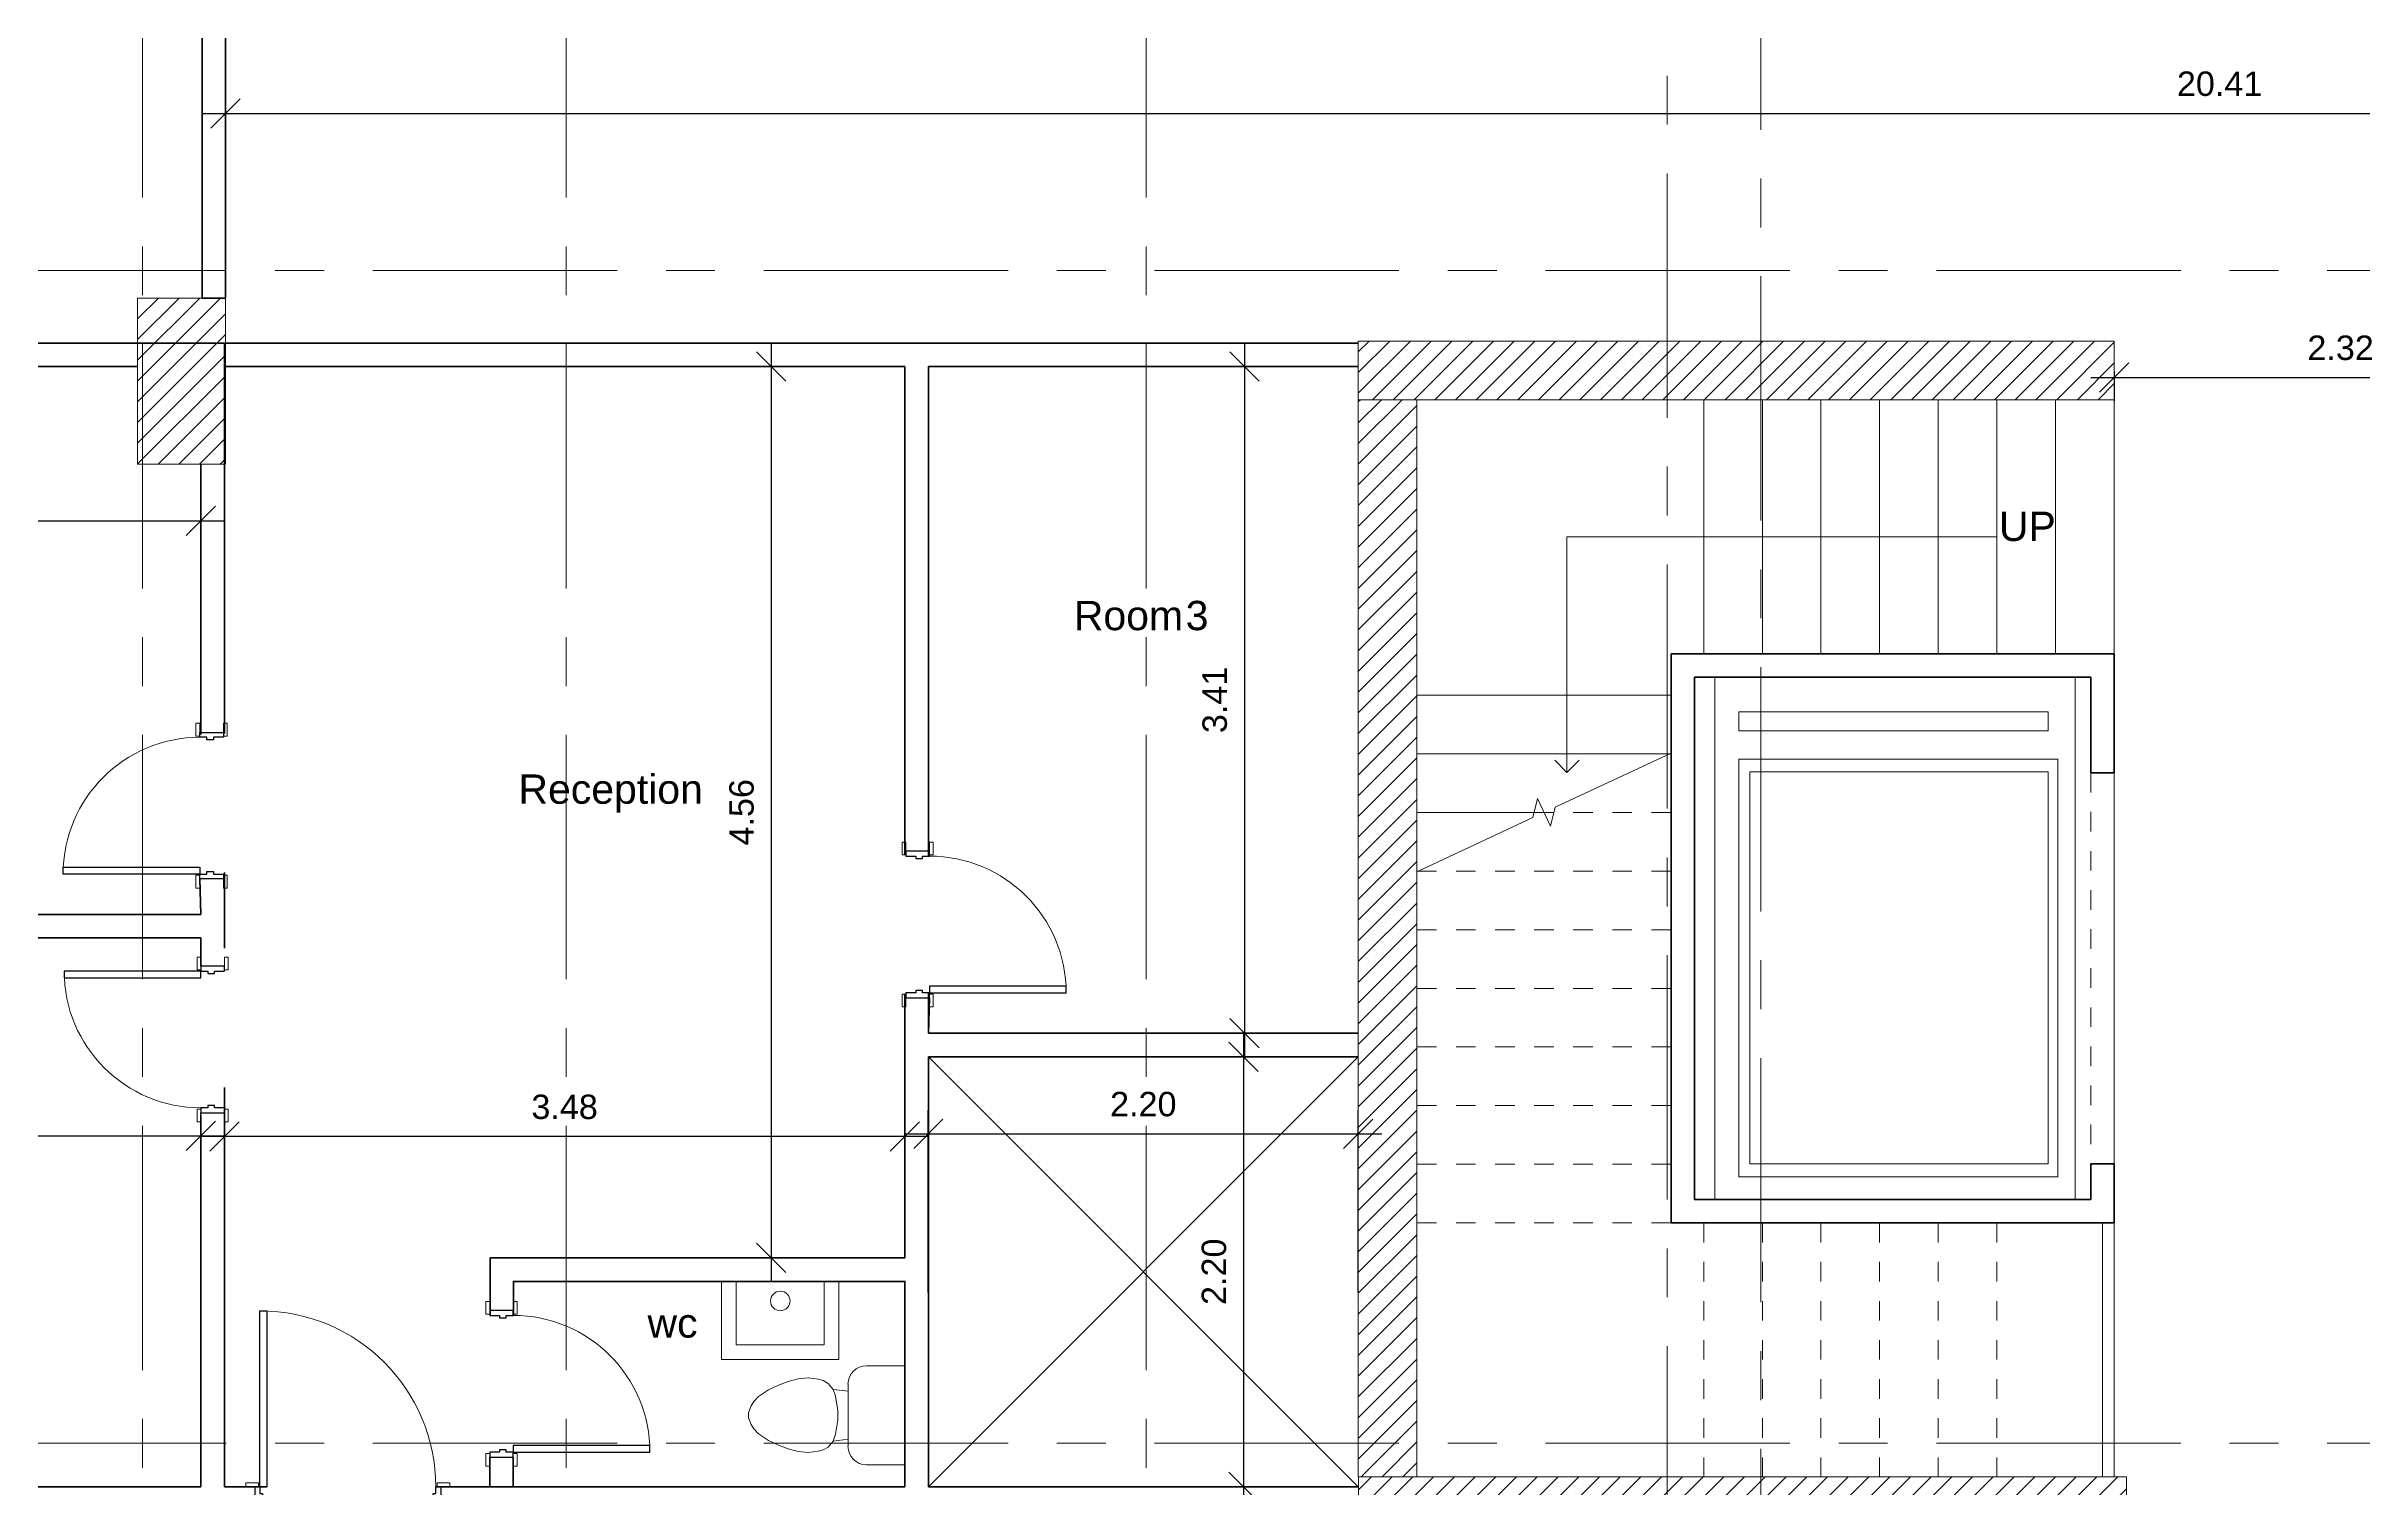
# Model space of a CAD drawing. Header units: metres. Extents: x -22 to 97, y 34 to 77.
# Drawn here: x -9.83 to 2.02, y 50.75 to 58.12 of the extents above; entities that cross this region are included whole.
import ezdxf

# ---------------------------------------------------------------- set-up
doc = ezdxf.new("R2010")
doc.units = ezdxf.units.M
doc.linetypes.add('CENTER', pattern=[2, 1.25, -0.25, 0.25, -0.25])
doc.linetypes.add('Overhead', pattern=[0.003969, 0.002381, -0.001587])
for name, color, linetype, lineweight in [('A-ANNO-DIMS', 211, 'Continuous', 9), ('A-AREA', 32, 'Continuous', 18), ('A-DETL-GENF', 92, 'Overhead', 18), ('A-DETL-MEDM', 33, 'Continuous', 35), ('A-DETL-THIN', 151, 'Continuous', 18), ('A-DOOR', 31, 'Continuous', 18), ('A-DOOR-FRAM', 31, 'Continuous', 25), ('A-FLOR', 192, 'Continuous', 18), ('AXIS', 251, 'CENTER', 5), ('G-ANNO-TEXT', 231, 'Continuous', 9), ('I-WALL', 2, 'Continuous', 18), ('P-SANR-FIXT', 6, 'Continuous', 18), ('S-COLS', 52, 'Continuous', 18), ('S-STRS', 31, 'Continuous', 18), ('S-STRS-ANNO', 31, 'Continuous', 18), ('S-STRS-IDEN', 31, 'Continuous', 18), ('S-STRS-MBND', 31, 'Overhead', 18)]:
    doc.layers.add(name, color=color, linetype=linetype, lineweight=lineweight)
doc.styles.add('Arial', font='arial.ttf', dxfattribs={"height": 0.15})
doc.styles.add('Arial_1', font='arial.ttf', dxfattribs={"height": 0.125})
doc.dimstyles.new('Diagonal_-_2_5mm_Arial', dxfattribs={"dimscale": 0.3048, "dimtxt": 0.127532, "dimasz": 0.492126, "dimexe": 0.393701, "dimexo": 0.246063, "dimgap": 0.287073, "dimtad": 1, "dimrnd": 0.01, "dimzin": 0, "dimdsep": 46, "dimtxsty": 'Arial_1', "dimblk1": 'OBLIQUE', "dimblk2": 'OBLIQUE', "dimsah": 1, "dimcen": 0.09, "dimdle": 0.393701, "dimazin": 0, "dimtfac": 1, "dimtdec": 4, "dimtix": 1, "dimtmove": 0, "dimatfit": 3, "dimfxl": 0, "dimtvp": 1, "dimtolj": 1, "dimtzin": 0, "dimarcsym": 0})

# ---------------------------------------------------------------- blocks, each defined once
blk = doc.blocks.new('M_Concrete-Rectangular-Column - 300 x 450mm-471964-01 Ground Floor Copy 1')
at = {"layer": 'S-COLS'}
h = blk.add_hatch(dxfattribs=at)
h.set_pattern_fill('FP_12', color=256, style=0, pattern_type=2)
h.set_pattern_definition([(45, (2.963, -2.321), (-0.053033, 0.053033), [])])
h.paths.add_polyline_path([(-0.15, -2.756), (0.15, -2.756), (0.15, 2.756), (-0.15, 2.756), (-0.15, -2.482)], flags=0)
for p, q in [((0.15, 2.756), (-0.15, 2.756)), ((-0.15, 2.756), (-0.15, -2.756)), ((0.15, 0.644), (0.15, 2.756)), ((0.15, -2.756), (0.15, 0.341)), ((-0.15, -2.756), (0.15, -2.756))]:
    blk.add_line(p, q, dxfattribs=at)
blk = doc.blocks.new('M_Concrete-Rectangular-Column - 300 x 450mm-471966-01 Ground Floor Copy 1')
at = {"layer": 'S-COLS'}
h = blk.add_hatch(dxfattribs=at)
h.set_pattern_fill('FP_13', color=256, style=0, pattern_type=2)
h.set_pattern_definition([(45, (1.179, -5.227), (-0.053033, 0.053033), [])])
h.paths.add_polyline_path([(1.934, -0.15), (1.934, 0.15), (-1.934, 0.15), (-1.934, -0.15), (1.027, -0.15)], flags=0)
for p, q in [((1.934, 0.15), (-1.934, 0.15)), ((-1.934, 0.15), (-1.934, -0.15)), ((1.934, -0.15), (1.934, 0.15)), ((-1.934, -0.15), (1.934, -0.15))]:
    blk.add_line(p, q, dxfattribs=at)
blk = doc.blocks.new('M_Concrete-Rectangular-Column - 300 x 450mm-471968-01 Ground Floor Copy 1')
at = {"layer": 'S-COLS'}
h = blk.add_hatch(dxfattribs=at)
h.set_pattern_fill('FP_15', color=256, style=0, pattern_type=2)
h.set_pattern_definition([(45, (1.148, 0.585), (-0.053033, 0.053033), [])])
h.paths.add_polyline_path([(1.965, -0.15), (1.965, 0.15), (-1.965, 0.15), (-1.965, -0.15), (1.903, -0.15)], flags=0)
for p, q in [((1.965, 0.15), (-1.965, 0.15)), ((-1.965, 0.15), (-1.965, -0.15)), ((1.965, -0.15), (1.965, 0.15)), ((-1.965, -0.15), (1.965, -0.15))]:
    blk.add_line(p, q, dxfattribs=at)
blk = doc.blocks.new('M_Door-Opening - 200 _ 210-505510-01 Ground Floor Copy 1')
at = {"layer": 'A-DETL-GENF'}
for p, q in [((0.992, 0.06), (-1.008, 0.06)), ((-1.008, -0.06), (0.992, -0.06))]:
    blk.add_line(p, q, dxfattribs=at)
at = {"layer": 'A-DETL-MEDM'}
for p, q in [((-1.008, 0.06), (-1.008, -0.06)), ((0.992, -0.06), (0.992, 0.06))]:
    blk.add_line(p, q, dxfattribs=at)
blk = doc.blocks.new('_Oblique')
at = {"color": 0, "linetype": 'ByBlock', "lineweight": -2}
blk.add_line((-0.5, -0.5), (0.5, 0.5), dxfattribs=at)
blk = doc.blocks.new('*D654')
at = {"layer": 'A-ANNO-DIMS', "color": 0, "lineweight": -2}
for p, q in [((-9.029, 57.78), (11.617, 57.78)), ((-8.909, 57.811), (-8.909, 57.66)), ((11.497, 57.811), (11.497, 57.66))]:
    blk.add_line(p, q, dxfattribs=at)
at = {"layer": 'Defpoints', "color": 0}
for p in [(-8.909, 57.886), (11.497, 57.886), (11.497, 57.78)]:
    blk.add_point(p, dxfattribs=at)
at = {"layer": 'A-ANNO-DIMS', "color": 0, "lineweight": -2, "xscale": 0.15, "yscale": 0.15, "zscale": 0.15, "rotation": 180}
blk.add_blockref('_Oblique', (-8.909, 57.78), dxfattribs=at)
at = {"layer": 'A-ANNO-DIMS', "color": 0, "lineweight": -2, "xscale": 0.15, "yscale": 0.15, "zscale": 0.15}
blk.add_blockref('_Oblique', (11.497, 57.78), dxfattribs=at)
at = {"layer": 'A-ANNO-DIMS', "color": 0, "insert": (1.294, 57.931), "char_height": 0.125, "attachment_point": 5, "style": 'Arial_1'}
blk.add_mtext('\\A1;20.41', dxfattribs=at)
blk = doc.blocks.new('*D692')
at = {"layer": 'A-ANNO-DIMS', "color": 0, "lineweight": -2}
for p, q in [((0.635, 56.428), (3.192, 56.428)), ((0.755, 56.459), (0.755, 56.308)), ((3.072, 56.459), (3.072, 56.308))]:
    blk.add_line(p, q, dxfattribs=at)
at = {"layer": 'Defpoints', "color": 0}
for p in [(0.755, 56.534), (3.072, 56.534), (3.072, 56.428)]:
    blk.add_point(p, dxfattribs=at)
at = {"layer": 'A-ANNO-DIMS', "color": 0, "lineweight": -2, "xscale": 0.15, "yscale": 0.15, "zscale": 0.15, "rotation": 180}
blk.add_blockref('_Oblique', (0.755, 56.428), dxfattribs=at)
at = {"layer": 'A-ANNO-DIMS', "color": 0, "lineweight": -2, "xscale": 0.15, "yscale": 0.15, "zscale": 0.15}
blk.add_blockref('_Oblique', (3.072, 56.428), dxfattribs=at)
at = {"layer": 'A-ANNO-DIMS', "color": 0, "insert": (1.913, 56.58), "char_height": 0.125, "attachment_point": 5, "style": 'Arial_1'}
blk.add_mtext('\\A1;2.32', dxfattribs=at)
blk = doc.blocks.new('rtgr')
at = {"layer": 'AXIS', "linetype": 'CENTER'}
for p, q in [((8799.512, -620.582, 0), (8799.512, -584.112, 0)), ((8801.679, -620.582, 0), (8801.679, -584.112, 0)), ((8804.647, -620.582, 0), (8804.647, -584.112, 0)), ((8829.94, -600.956, 0), (8791.79, -600.956, 0)), ((8829.94, -606.956, 0), (8791.79, -606.956, 0))]:
    blk.add_line(p, q, dxfattribs=at)
at = {"layer": 'AXIS', "linetype": 'CENTER', "elevation": 0}
for points in [[(8806.969, -584.112), (8807.312, -584.459), (8807.312, -620.234), (8806.969, -620.582)], [(8808.264, -620.582), (8807.792, -620.235), (8807.792, -584.459), (8808.264, -584.112)]]:
    blk.add_lwpolyline(points, dxfattribs=at)
blk = doc.blocks.new('M_Door-Interior-Single-1_Panel-Wood - 70-531819-01 Ground Floor Copy 1')
at = {"layer": 'A-DOOR'}
for p, q in [((-0.42135, 0.083175), (-0.35635, 0.083175)), ((-0.42135, 0.063175), (-0.42135, 0.083175)), ((-0.35635, 0.063175), (-0.42135, 0.063175)), ((-0.35635, 0.083175), (-0.35635, 0.063175)), ((0.35635, 0.083175), (0.42135, 0.083175)), ((0.35635, 0.063175), (0.35635, 0.083175)), ((0.42135, 0.063175), (0.35635, 0.063175)), ((0.42135, 0.083175), (0.42135, 0.063175)), ((-0.42135, -0.056825), (-0.35635, -0.056825)), ((-0.42135, -0.076825), (-0.42135, -0.056825)), ((-0.35635, -0.076825), (-0.42135, -0.076825)), ((-0.35635, -0.056825), (-0.35635, -0.076825)), ((0.35635, -0.056825), (0.42135, -0.056825)), ((0.35635, -0.076825), (0.35635, -0.056825)), ((0.42135, -0.076825), (0.35635, -0.076825)), ((0.42135, -0.056825), (0.42135, -0.076825))]:
    blk.add_line(p, q, dxfattribs=at)
at = {"layer": 'A-DOOR', "lineweight": 25}
for p, q in [((0.315, -0.056825), (0.35, -0.056825)), ((0.315, -0.756825), (0.315, -0.056825)), ((0.35, -0.056825), (0.35, -0.756825)), ((0.35, -0.756825), (0.315, -0.756825))]:
    blk.add_line(p, q, dxfattribs=at)
at = {"layer": 'A-DOOR'}
blk.add_arc((0.35, -0.056825), 0.7, 180, 270, dxfattribs=at)
at = {"layer": 'A-DOOR-FRAM'}
for p, q in [((-0.375, 0.063175), (-0.35, 0.063175)), ((-0.375, -0.056825), (-0.375, 0.063175)), ((-0.35, 0.063175), (-0.35, 0.0131)), ((-0.35, 0.0131), (-0.3373, 0.0131)), ((-0.3373, 0.0131), (-0.3373, -0.021825)), ((0.3373, 0.0131), (0.35, 0.0131)), ((0.3373, -0.021825), (0.3373, 0.0131)), ((0.35, 0.063175), (0.375, 0.063175)), ((0.35, 0.0131), (0.35, 0.063175)), ((0.375, 0.063175), (0.375, -0.056825)), ((-0.35, -0.056825), (-0.375, -0.056825)), ((-0.35, -0.021825), (-0.35, -0.056825)), ((-0.3373, -0.021825), (-0.35, -0.021825)), ((0.35, -0.021825), (0.3373, -0.021825)), ((0.35, -0.056825), (0.35, -0.021825)), ((0.375, -0.056825), (0.35, -0.056825))]:
    blk.add_line(p, q, dxfattribs=at)
blk = doc.blocks.new('M_Door-Interior-Single-1_Panel-Wood - M_Door-Interior-Single-1_Panel-Wood-477398-01 Ground Floor Copy 1')
at = {"layer": 'A-DOOR', "lineweight": 25}
for p, q in [((0.45, 0.956825), (0.415, 0.956825)), ((0.415, 0.956825), (0.415, 0.056825)), ((0.45, 0.056825), (0.45, 0.956825)), ((0.415, 0.056825), (0.45, 0.056825))]:
    blk.add_line(p, q, dxfattribs=at)
at = {"layer": 'A-DOOR'}
for p, q in [((-0.45635, 0.076825), (-0.52135, 0.076825)), ((-0.52135, 0.076825), (-0.52135, 0.056825)), ((-0.52135, 0.056825), (-0.45635, 0.056825)), ((-0.45635, 0.056825), (-0.45635, 0.076825)), ((0.52135, 0.076825), (0.45635, 0.076825)), ((0.45635, 0.076825), (0.45635, 0.056825)), ((0.45635, 0.056825), (0.52135, 0.056825)), ((0.52135, 0.056825), (0.52135, 0.076825)), ((-0.45635, -0.063175), (-0.52135, -0.063175)), ((-0.52135, -0.063175), (-0.52135, -0.083175)), ((-0.52135, -0.083175), (-0.45635, -0.083175)), ((-0.45635, -0.083175), (-0.45635, -0.063175)), ((0.52135, -0.063175), (0.45635, -0.063175)), ((0.45635, -0.063175), (0.45635, -0.083175)), ((0.45635, -0.083175), (0.52135, -0.083175)), ((0.52135, -0.083175), (0.52135, -0.063175))]:
    blk.add_line(p, q, dxfattribs=at)
blk.add_arc((0.45, 0.056825), 0.9, 90, 180, dxfattribs=at)
at = {"layer": 'A-DOOR-FRAM'}
for p, q in [((-0.45, 0.056825), (-0.475, 0.056825)), ((-0.475, 0.056825), (-0.475, -0.063175)), ((-0.45, 0.021825), (-0.45, 0.056825)), ((-0.4373, 0.021825), (-0.45, 0.021825)), ((-0.4373, -0.0131), (-0.4373, 0.021825)), ((0.45, 0.021825), (0.4373, 0.021825)), ((0.4373, 0.021825), (0.4373, -0.0131)), ((0.45, 0.056825), (0.45, 0.021825)), ((0.475, 0.056825), (0.45, 0.056825)), ((0.475, -0.063175), (0.475, 0.056825)), ((-0.475, -0.063175), (-0.45, -0.063175)), ((-0.45, -0.063175), (-0.45, -0.0131)), ((-0.45, -0.0131), (-0.4373, -0.0131)), ((0.4373, -0.0131), (0.45, -0.0131)), ((0.45, -0.0131), (0.45, -0.063175)), ((0.45, -0.063175), (0.475, -0.063175))]:
    blk.add_line(p, q, dxfattribs=at)
blk = doc.blocks.new('*D771')
at = {"layer": 'A-ANNO-DIMS', "color": 0, "lineweight": -2}
for p, q in [((-12.329, 55.158), (-12.329, 55.815)), ((-9.035, 55.158), (-9.035, 55.815)), ((-12.449, 55.695), (-8.915, 55.695))]:
    blk.add_line(p, q, dxfattribs=at)
at = {"layer": 'Defpoints', "color": 0}
for p in [(-9.035, 55.695), (-12.329, 55.083), (-9.035, 55.083)]:
    blk.add_point(p, dxfattribs=at)
at = {"layer": 'A-ANNO-DIMS', "color": 0, "lineweight": -2, "xscale": 0.15, "yscale": 0.15, "zscale": 0.15, "rotation": 180}
blk.add_blockref('_Oblique', (-12.329, 55.695), dxfattribs=at)
at = {"layer": 'A-ANNO-DIMS', "color": 0, "lineweight": -2, "xscale": 0.15, "yscale": 0.15, "zscale": 0.15}
blk.add_blockref('_Oblique', (-9.035, 55.695), dxfattribs=at)
at = {"layer": 'A-ANNO-DIMS', "color": 0, "insert": (-10.682, 55.847), "char_height": 0.125, "attachment_point": 5, "style": 'Arial_1'}
blk.add_mtext('\\A1;3.29', dxfattribs=at)
blk = doc.blocks.new('*D772')
at = {"layer": 'A-ANNO-DIMS', "color": 0, "lineweight": -2}
for p, q in [((-12.329, 52.359), (-12.329, 52.668)), ((-9.035, 52.359), (-9.035, 52.668)), ((-12.449, 52.548), (-8.915, 52.548))]:
    blk.add_line(p, q, dxfattribs=at)
at = {"layer": 'Defpoints', "color": 0}
for p in [(-9.035, 52.548), (-12.329, 52.284), (-9.035, 52.284)]:
    blk.add_point(p, dxfattribs=at)
at = {"layer": 'A-ANNO-DIMS', "color": 0, "lineweight": -2, "xscale": 0.15, "yscale": 0.15, "zscale": 0.15, "rotation": 180}
blk.add_blockref('_Oblique', (-12.329, 52.548), dxfattribs=at)
at = {"layer": 'A-ANNO-DIMS', "color": 0, "lineweight": -2, "xscale": 0.15, "yscale": 0.15, "zscale": 0.15}
blk.add_blockref('_Oblique', (-9.035, 52.548), dxfattribs=at)
at = {"layer": 'A-ANNO-DIMS', "color": 0, "insert": (-10.682, 52.7), "char_height": 0.125, "attachment_point": 5, "style": 'Arial_1'}
blk.add_mtext('\\A1;3.29', dxfattribs=at)
blk = doc.blocks.new('*D773')
at = {"layer": 'A-ANNO-DIMS', "color": 0, "lineweight": -2}
for p, q in [((-3.7, 53.073), (-3.7, 50.633)), ((-3.715, 52.953), (-3.58, 52.953)), ((-3.765, 50.753), (-3.82, 50.753))]:
    blk.add_line(p, q, dxfattribs=at)
at = {"layer": 'Defpoints', "color": 0}
for p in [(-3.79, 52.953), (-3.7, 50.753), (-3.69, 50.753)]:
    blk.add_point(p, dxfattribs=at)
at = {"layer": 'A-ANNO-DIMS', "color": 0, "lineweight": -2, "xscale": 0.15, "yscale": 0.15, "zscale": 0.15}
for p, rotation in [((-3.7, 52.953), 90), ((-3.7, 50.753), 270)]:
    blk.add_blockref('_Oblique', p, dxfattribs=dict(at, rotation=rotation))
at = {"layer": 'A-ANNO-DIMS', "color": 0, "insert": (-3.851, 51.853), "char_height": 0.125, "attachment_point": 5, "rotation": 90, "style": 'Arial_1'}
blk.add_mtext('\\A1;2.20', dxfattribs=at)
blk = doc.blocks.new('M_Toilet-Domestic-3D - M_Toilet-Domestic-3D-V1-01 Ground Floor Copy 1')
at = {"layer": 'P-SANR-FIXT'}
for p, q in [((-0.253, 0.495), (0.253, 0.495)), ((-0.253, 0.298), (-0.253, 0.495)), ((0.253, 0.495), (0.253, 0.298)), ((-0.132, 0.127), (-0.163, 0.102)), ((0.159, 0.204), (-0.159, 0.204)), ((-0.123, 0.204), (-0.132, 0.127)), ((-0.097, 0.14), (-0.132, 0.127)), ((-0.025, 0.152), (-0.097, 0.14)), ((0.025, 0.152), (-0.025, 0.152)), ((0.097, 0.14), (0.025, 0.152)), ((0.132, 0.127), (0.097, 0.14)), ((0.123, 0.204), (0.132, 0.127)), ((0.163, 0.102), (0.132, 0.127)), ((-0.188, 0.025), (-0.191, 0)), ((-0.191, 0), (-0.186, -0.051)), ((-0.184, 0.051), (-0.188, 0.025)), ((-0.177, 0.076), (-0.184, 0.051)), ((-0.163, 0.102), (-0.177, 0.076)), ((0.177, 0.076), (0.163, 0.102)), ((0.184, 0.051), (0.177, 0.076)), ((0.188, 0.025), (0.184, 0.051)), ((0.186, -0.051), (0.191, 0)), ((0.191, 0), (0.188, 0.025)), ((-0.186, -0.051), (-0.172, -0.102)), ((-0.172, -0.102), (-0.154, -0.152)), ((0.154, -0.152), (0.172, -0.102)), ((0.172, -0.102), (0.186, -0.051)), ((-0.154, -0.152), (-0.13, -0.203)), ((-0.13, -0.203), (-0.095, -0.254)), ((0.095, -0.254), (0.13, -0.203)), ((0.13, -0.203), (0.154, -0.152)), ((-0.095, -0.254), (-0.07, -0.279)), ((-0.07, -0.279), (-0.048, -0.292)), ((-0.048, -0.292), (-0.013, -0.305)), ((-0.013, -0.305), (0.013, -0.305)), ((0.013, -0.305), (0.048, -0.292)), ((0.048, -0.292), (0.07, -0.279)), ((0.07, -0.279), (0.095, -0.254))]:
    blk.add_line(p, q, dxfattribs=at)
for centre, start, end in [((-0.159, 0.298), 180, 270), ((0.159, 0.298), 270, 360)]:
    blk.add_arc(centre, 0.0946, start, end, dxfattribs=at)
blk = doc.blocks.new('M_Sink-Mop-2D - M_Sink-Mop-2D-V3-01 Ground Floor Copy 1')
at = {"layer": 'P-SANR-FIXT'}
for p, q in [((0.3, 0.4), (-0.3, 0.4)), ((-0.3, 0.4), (-0.3, 0)), ((0.3, 0), (0.3, 0.4)), ((-0.225, 0.325), (0.225, 0.325)), ((-0.225, 0), (-0.225, 0.325)), ((0.225, 0.325), (0.225, 0))]:
    blk.add_line(p, q, dxfattribs=at)
blk.add_circle((0, 0.1), 0.05, dxfattribs=at)
blk = doc.blocks.new('*D774')
at = {"layer": 'A-ANNO-DIMS', "color": 0, "lineweight": -2}
for p, q in [((-8.915, 52.58), (-8.915, 52.665)), ((-5.433, 52.58), (-5.433, 52.665)), ((-5.313, 52.545), (-9.035, 52.545))]:
    blk.add_line(p, q, dxfattribs=at)
at = {"layer": 'Defpoints', "color": 0}
for p in [(-8.915, 52.545), (-8.915, 52.505), (-5.433, 52.505)]:
    blk.add_point(p, dxfattribs=at)
at = {"layer": 'A-ANNO-DIMS', "color": 0, "lineweight": -2, "xscale": 0.15, "yscale": 0.15, "zscale": 0.15, "rotation": 180}
blk.add_blockref('_Oblique', (-8.915, 52.545), dxfattribs=at)
at = {"layer": 'A-ANNO-DIMS', "color": 0, "lineweight": -2, "xscale": 0.15, "yscale": 0.15, "zscale": 0.15}
blk.add_blockref('_Oblique', (-5.433, 52.545), dxfattribs=at)
at = {"layer": 'A-ANNO-DIMS', "color": 0, "insert": (-7.174, 52.696), "char_height": 0.125, "attachment_point": 5, "style": 'Arial_1'}
blk.add_mtext('\\A1;3.48', dxfattribs=at)
blk = doc.blocks.new('*D759')
at = {"layer": 'A-ANNO-DIMS', "color": 0, "lineweight": -2}
for p, q in [((-6.117, 56.605), (-6.117, 51.804)), ((-6.192, 56.485), (-6.237, 56.485)), ((-6.192, 51.924), (-6.237, 51.924))]:
    blk.add_line(p, q, dxfattribs=at)
at = {"layer": 'Defpoints', "color": 0}
for p in [(-6.117, 56.485), (-6.117, 51.924), (-6.117, 51.924)]:
    blk.add_point(p, dxfattribs=at)
at = {"layer": 'A-ANNO-DIMS', "color": 0, "lineweight": -2, "xscale": 0.15, "yscale": 0.15, "zscale": 0.15}
for p, rotation in [((-6.117, 56.485), 90), ((-6.117, 51.924), 270)]:
    blk.add_blockref('_Oblique', p, dxfattribs=dict(at, rotation=rotation))
at = {"layer": 'A-ANNO-DIMS', "color": 0, "insert": (-6.268, 54.204), "char_height": 0.125, "attachment_point": 5, "rotation": 90, "style": 'Arial_1'}
blk.add_mtext('\\A1;4.56', dxfattribs=at)
blk = doc.blocks.new('*D779')
at = {"layer": 'A-ANNO-DIMS', "color": 0, "lineweight": -2}
for p, q in [((-5.313, 51.747), (-5.313, 52.679)), ((-3.113, 51.747), (-3.113, 52.679)), ((-5.433, 52.559), (-2.993, 52.559))]:
    blk.add_line(p, q, dxfattribs=at)
at = {"layer": 'Defpoints', "color": 0}
for p in [(-3.113, 52.559), (-5.313, 51.672), (-3.113, 51.672)]:
    blk.add_point(p, dxfattribs=at)
at = {"layer": 'A-ANNO-DIMS', "color": 0, "lineweight": -2, "xscale": 0.15, "yscale": 0.15, "zscale": 0.15, "rotation": 180}
blk.add_blockref('_Oblique', (-5.313, 52.559), dxfattribs=at)
at = {"layer": 'A-ANNO-DIMS', "color": 0, "lineweight": -2, "xscale": 0.15, "yscale": 0.15, "zscale": 0.15}
blk.add_blockref('_Oblique', (-3.113, 52.559), dxfattribs=at)
at = {"layer": 'A-ANNO-DIMS', "color": 0, "insert": (-4.213, 52.71), "char_height": 0.125, "attachment_point": 5, "style": 'Arial_1'}
blk.add_mtext('\\A1;2.20', dxfattribs=at)
blk = doc.blocks.new('*D780')
at = {"layer": 'A-ANNO-DIMS', "color": 0, "lineweight": -2}
for p, q in [((-3.695, 56.605), (-3.695, 52.953)), ((-3.766, 56.485), (-3.815, 56.485)), ((-3.266, 53.073), (-3.815, 53.073))]:
    blk.add_line(p, q, dxfattribs=at)
at = {"layer": 'Defpoints', "color": 0}
for p in [(-3.691, 56.485), (-3.695, 53.073), (-3.191, 53.073)]:
    blk.add_point(p, dxfattribs=at)
at = {"layer": 'A-ANNO-DIMS', "color": 0, "lineweight": -2, "xscale": 0.15, "yscale": 0.15, "zscale": 0.15}
for p, rotation in [((-3.695, 56.485), 90), ((-3.695, 53.073), 270)]:
    blk.add_blockref('_Oblique', p, dxfattribs=dict(at, rotation=rotation))
at = {"layer": 'A-ANNO-DIMS', "color": 0, "insert": (-3.847, 54.779), "char_height": 0.125, "attachment_point": 5, "rotation": 90, "style": 'Arial_1'}
blk.add_mtext('\\A1;3.41', dxfattribs=at)

msp = doc.modelspace()

# ---------------------------------------------------------------- hatches: boundary and pattern name
at = {"layer": 'S-COLS'}
h = msp.add_hatch(dxfattribs=at)
h.set_pattern_fill('FP_5', color=256, style=0, pattern_type=2)
h.set_pattern_definition([(45, (0, 51.23831), (-0.053033, 0.053033), [])])
h.paths.add_polyline_path([(-8.90883, 55.98481), (-8.90883, 56.83481), (-9.35883, 56.83481), (-9.35883, 55.98481), (-8.99099, 55.98481)], flags=0)

# ---------------------------------------------------------------- linework, layer by layer
at = {"layer": 'A-AREA'}
msp.add_line((0.69441, 52.10313), (0.69441, 50.80306), dxfattribs=at)
at = {"layer": 'A-DETL-THIN'}
for p, q in [((0.55441, 54.89508), (-1.28954, 54.89508)), ((-1.28954, 54.89508), (-1.28954, 52.22313)), ((0.55441, 52.22313), (0.55441, 54.89508)), ((-1.16583, 54.71806), (0.41596, 54.71806)), ((-1.16583, 54.62086), (-1.16583, 54.71806)), ((0.41596, 54.62086), (-1.16583, 54.62086)), ((0.41596, 54.71806), (0.41596, 54.62086)), ((-1.16583, 54.47652), (0.46604, 54.47652)), ((-1.16583, 52.33801), (-1.16583, 54.47652)), ((-1.10986, 54.41172), (-1.10986, 52.40576)), ((0.41596, 54.41172), (-1.10986, 54.41172)), ((0.41596, 52.40576), (0.41596, 54.41172)), ((0.46604, 54.47652), (0.46604, 52.33801)), ((-1.10986, 52.40576), (0.41596, 52.40576)), ((0.46604, 52.33801), (-1.16583, 52.33801)), ((-1.28954, 52.22313), (0.55441, 52.22313))]:
    msp.add_line(p, q, dxfattribs=at)
for points in [[(-3.11284, 52.95313), (-5.31284, 50.75313)], [(-3.11284, 50.75313), (-5.31284, 52.95313)]]:
    msp.add_lwpolyline(points, dxfattribs=at)
at = {"layer": 'A-FLOR'}
msp.add_line((0.75505, 56.31508), (0.75505, 50.80306), dxfattribs=at)
at = {"layer": 'I-WALL', "lineweight": 35}
for p, q in [((-9.02883, 58.37352), (-9.02883, 56.83481)), ((-8.90883, 56.83481), (-8.90883, 58.25352)), ((-9.02883, 56.83481), (-8.90883, 56.83481)), ((-8.9146, 56.60507), (-10.22883, 56.60507)), ((-8.9146, 54.60792), (-8.9146, 56.60507)), ((-3.11284, 56.60507), (-8.90883, 56.60507)), ((-12.32857, 56.48507), (-9.35883, 56.48507)), ((-8.90883, 56.48507), (-5.43284, 56.48507)), ((-5.31284, 56.48507), (-3.11284, 56.48507)), ((-5.31284, 53.97975), (-5.31284, 56.48507)), ((-9.0346, 55.98481), (-9.0346, 54.60157)), ((0.75441, 55.01508), (-1.51284, 55.01508)), ((-1.51284, 55.01508), (-1.51284, 52.10313)), ((0.75441, 54.40576), (0.75441, 55.01508)), ((-1.39284, 54.89508), (0.63441, 54.89508)), ((-1.39284, 52.22313), (-1.39284, 54.89508)), ((0.63441, 54.89508), (0.63441, 54.40576)), ((-9.04003, 53.86276), (-9.0346, 53.68114)), ((-8.9146, 53.50901), (-8.9146, 53.89522)), ((-9.0346, 53.68114), (-12.32857, 53.68114)), ((-12.32857, 53.56114), (-9.0346, 53.56114)), ((-9.0346, 53.56114), (-9.0346, 53.41667)), ((-5.31284, 53.07313), (-5.31284, 53.27975)), ((-5.30741, 53.25475), (-5.31284, 53.07313)), ((-3.11284, 53.07313), (-5.31284, 53.07313)), ((-3.11284, 52.95313), (-5.31284, 52.95313)), ((-8.9146, 50.75313), (-8.9146, 52.79631)), ((-9.0346, 52.65282), (-9.0346, 50.75313)), ((0.63441, 52.40576), (0.63441, 52.22313)), ((0.75441, 52.10313), (0.75441, 52.40576)), ((0.63441, 52.22313), (-1.39284, 52.22313)), ((-1.51284, 52.10313), (0.75441, 52.10313)), ((-9.0346, 50.75313), (-12.32857, 50.75313)), ((-8.72504, 50.75313), (-8.9146, 50.75313)), ((-8.69811, 50.75313), (-8.9146, 50.75313)), ((-7.14867, 50.75313), (-7.83311, 50.75313)), ((-5.43284, 50.75313), (-6.73867, 50.75313)), ((-3.11284, 50.75313), (-5.31284, 50.75313))]:
    msp.add_line(p, q, dxfattribs=at)
at = {"layer": 'I-WALL'}
for p, q in [((-9.35883, 56.48507), (-9.35883, 56.60507)), ((-8.90883, 56.60507), (-8.90883, 56.48507))]:
    msp.add_line(p, q, dxfattribs=at)
at = {"layer": 'I-WALL', "lineweight": 35}
for points in [[(-5.43284, 56.48507), (-5.43284, 53.9861)], [(-5.43284, 53.2734), (-5.43284, 51.92369)], [(-5.31284, 52.95313), (-5.31284, 50.75313)], [(-5.43284, 51.92369), (-7.55538, 51.92369), (-7.55538, 51.62958)], [(-5.43284, 50.75313), (-5.43284, 51.80369), (-7.43584, 51.80369), (-7.43584, 51.62958)], [(-7.55717, 50.90458), (-7.55717, 50.75313)], [(-7.43727, 50.90458), (-7.43727, 50.75313), (-5.43284, 50.75313)]]:
    msp.add_lwpolyline(points, dxfattribs=at)
at = {"layer": 'S-COLS'}
for p, q in [((-8.90883, 56.83481), (-9.35883, 56.83481)), ((-9.35883, 56.83481), (-9.35883, 56.60507)), ((-8.90883, 56.60507), (-8.90883, 56.83481)), ((-9.35883, 56.60507), (-9.35883, 56.48507)), ((-8.90883, 56.48507), (-8.90883, 56.60507)), ((-9.35883, 56.48507), (-9.35883, 55.98481)), ((-8.90883, 55.98481), (-8.90883, 56.48507)), ((-9.35883, 55.98481), (-8.90883, 55.98481))]:
    msp.add_line(p, q, dxfattribs=at)
at = {"layer": 'S-STRS', "linetype": 'Overhead'}
for p, q in [((-1.34559, 55.01508), (-1.34559, 56.31508)), ((-1.04559, 55.01508), (-1.04559, 56.31508)), ((-0.74559, 55.01508), (-0.74559, 56.31508)), ((-0.44559, 55.01508), (-0.44559, 56.31508)), ((-0.14559, 55.01508), (-0.14559, 56.31508)), ((0.15441, 55.01508), (0.15441, 56.31508)), ((-1.51284, 54.80313), (-2.81284, 54.80313)), ((-1.51949, 54.50313), (-2.81284, 54.50313)), ((-2.21307, 54.20313), (-2.81284, 54.20313)), ((-2.11262, 54.20313), (-2.16284, 54.20313)), ((-2.80619, 53.90313), (-2.81284, 53.90313))]:
    msp.add_line(p, q, dxfattribs=at)
at = {"layer": 'S-STRS'}
for p, q in [((-1.34559, 55.01508), (-1.34559, 56.31508)), ((-1.04559, 55.01508), (-1.04559, 56.31508)), ((-0.74559, 55.01508), (-0.74559, 56.31508)), ((-0.44559, 55.01508), (-0.44559, 56.31508)), ((-0.14559, 55.01508), (-0.14559, 56.31508)), ((0.15441, 55.01508), (0.15441, 56.31508)), ((0.45441, 55.01508), (0.45441, 56.31508)), ((-1.51284, 54.80313), (-2.81284, 54.80313)), ((-1.51949, 54.50313), (-2.81284, 54.50313)), ((-2.81284, 54.20313), (-2.81284, 53.90313)), ((-2.21307, 54.20313), (-2.81284, 54.20313)), ((-2.11262, 54.20313), (-2.16284, 54.20313)), ((-2.81284, 53.90313), (-2.81284, 53.90003)), ((-2.80619, 53.90313), (-2.81284, 53.90313))]:
    msp.add_line(p, q, dxfattribs=at)
at = {"layer": 'S-STRS-ANNO'}
for p, q in [((-2.04559, 55.6131), (-2.04559, 54.80313)), ((-1.34559, 55.6131), (-2.04559, 55.6131)), ((-1.04559, 55.6131), (-1.34559, 55.6131)), ((-0.74559, 55.6131), (-1.04559, 55.6131)), ((-0.44559, 55.6131), (-0.74559, 55.6131)), ((-0.14559, 55.6131), (-0.44559, 55.6131)), ((0.15441, 55.6131), (-0.14559, 55.6131)), ((-2.04559, 54.80313), (-2.04559, 54.50313)), ((-2.04559, 54.50313), (-2.04559, 54.40781)), ((-2.04559, 54.40781), (-2.10809, 54.47031)), ((-2.04559, 54.40781), (-1.98309, 54.47031))]:
    msp.add_line(p, q, dxfattribs=at)
at = {"layer": 'S-STRS-MBND', "linetype": 'Continuous'}
for p, q in [((-2.1062, 54.22955), (-1.51284, 54.50623)), ((-2.21949, 54.17672), (-2.19586, 54.27394)), ((-2.19586, 54.27394), (-2.12983, 54.13233)), ((-2.81284, 53.90003), (-2.21949, 54.17672)), ((-2.12983, 54.13233), (-2.1062, 54.22955))]:
    msp.add_line(p, q, dxfattribs=at)
at = {"layer": 'S-STRS-MBND'}
for p, q in [((-1.51284, 54.50313), (-1.51949, 54.50313)), ((-1.51284, 54.50313), (-1.51949, 54.50313)), ((-1.51284, 54.47651), (-1.51284, 52.10313)), ((-2.16284, 54.20313), (-2.21307, 54.20313)), ((-2.16284, 54.20313), (-2.21307, 54.20313)), ((-1.51284, 54.20313), (-2.11262, 54.20313)), ((-1.51284, 54.20313), (-2.11262, 54.20313)), ((-2.81284, 53.90003), (-2.81284, 50.80306)), ((-1.51284, 53.90313), (-2.80619, 53.90313)), ((-1.51284, 53.90313), (-2.80619, 53.90313)), ((-1.51284, 53.60313), (-2.81284, 53.60313)), ((-1.51284, 53.60313), (-2.81284, 53.60313)), ((-1.51284, 53.30313), (-2.81284, 53.30313)), ((-1.51284, 53.30313), (-2.81284, 53.30313)), ((-1.51284, 53.00313), (-2.81284, 53.00313)), ((-1.51284, 53.00313), (-2.81284, 53.00313)), ((-1.51284, 52.70313), (-2.81284, 52.70313)), ((-1.51284, 52.70313), (-2.81284, 52.70313)), ((-1.51284, 52.40313), (-2.81284, 52.40313)), ((-1.51284, 52.40313), (-2.81284, 52.40313)), ((-1.51284, 52.10313), (-2.81284, 52.10313)), ((-1.51284, 52.10313), (-2.81284, 52.10313)), ((-1.51284, 52.10313), (0.15441, 52.10313)), ((-1.34559, 52.10313), (-1.34559, 50.80306)), ((-1.34559, 52.10313), (-1.34559, 50.80306)), ((-1.04559, 52.10313), (-1.04559, 50.80306)), ((-1.04559, 52.10313), (-1.04559, 50.80306)), ((-0.74559, 52.10313), (-0.74559, 50.80306)), ((-0.74559, 52.10313), (-0.74559, 50.80306)), ((-0.44559, 52.10313), (-0.44559, 50.80306)), ((-0.44559, 52.10313), (-0.44559, 50.80306)), ((-0.14559, 52.10313), (-0.14559, 50.80306)), ((-0.14559, 52.10313), (-0.14559, 50.80306)), ((0.15441, 52.10313), (0.15441, 50.80306)), ((-2.81284, 50.80306), (0.15441, 50.80306))]:
    msp.add_line(p, q, dxfattribs=at)

# ---------------------------------------------------------------- block references
at = {"layer": 'A-ANNO-DIMS'}
msp.add_blockref('rtgr', (-8808.84499, 657.93152, -0.00003), dxfattribs=at)
at = {"layer": 'A-DOOR', "rotation": 269.9999999999999}
for name, p in [('M_Door-Interior-Single-1_Panel-Wood - 70-531819-01 Ground Floor Copy 1', (-8.9832, 54.23776)), ('M_Door-Opening - 200 _ 210-505510-01 Ground Floor Copy 1', (0.69441, 53.39757))]:
    msp.add_blockref(name, p, dxfattribs=at)
at = {"layer": 'A-DOOR', "xscale": -1}
for p, rotation in [((-5.36424, 53.62975), 90.00000000000007), ((-8.97777, 53.04167), 270.0000000000001), ((-7.494, 51.27958), 90.00000000000007)]:
    msp.add_blockref('M_Door-Interior-Single-1_Panel-Wood - 70-531819-01 Ground Floor Copy 1', p, dxfattribs=dict(at, rotation=rotation))
msp.add_blockref('M_Door-Interior-Single-1_Panel-Wood - M_Door-Interior-Single-1_Panel-Wood-477398-01 Ground Floor Copy 1', (-8.28311, 50.69631), dxfattribs=at)
at = {"layer": 'P-SANR-FIXT'}
for name, p, rotation in [('M_Sink-Mop-2D - M_Sink-Mop-2D-V3-01 Ground Floor Copy 1', (-6.07056, 51.80369), 179.9999999999998), ('M_Toilet-Domestic-3D - M_Toilet-Domestic-3D-V1-01 Ground Floor Copy 1', (-5.92754, 51.11879), 269.9999999999997)]:
    msp.add_blockref(name, p, dxfattribs=dict(at, rotation=rotation))
at = {"layer": 'S-COLS'}
for name, p in [('M_Concrete-Rectangular-Column - 300 x 450mm-471966-01 Ground Floor Copy 1', (-1.1789, 56.46508)), ('M_Concrete-Rectangular-Column - 300 x 450mm-471964-01 Ground Floor Copy 1', (-2.96284, 53.55907)), ('M_Concrete-Rectangular-Column - 300 x 450mm-471968-01 Ground Floor Copy 1', (-1.14758, 50.6531))]:
    msp.add_blockref(name, p, dxfattribs=at)

# ---------------------------------------------------------------- texts
at = {"layer": 'G-ANNO-TEXT', "color": 7, "char_height": 0.15, "attachment_point": 1, "style": 'Arial'}
for s, insert, width in [('Room', (-4.56836, 55.28575), 0.6934597), ('3', (-3.9962, 55.28575), 0.1443038), ('Reception', (-7.41014, 54.39754), 1.1624469), ('wc ', (-6.7499, 51.66548), 0.318767)]:
    msp.add_mtext(s, dxfattribs=dict(at, insert=insert, width=width))
at = {"layer": 'S-STRS-IDEN', "insert": (0.16481, 55.74209), "char_height": 0.15, "width": 0.347516, "attachment_point": 1, "line_spacing_factor": 0.941778, "style": 'Arial'}
msp.add_mtext('UP', dxfattribs=at)

# ---------------------------------------------------------------- dimensions: what is measured, and where the dimension line sits
at = {"layer": 'A-ANNO-DIMS'}
for base, p1, p2, override, picture, middle in [((11.49715, 57.77975), (-8.90883, 57.88582), (11.49715, 57.88582), {"dimpost": '<>', "dimfxl": 20.405975}, '*D654', (1.29416, 57.93108)), ((3.07157, 56.42838), (0.75505, 56.53445), (3.07157, 56.53445), {"dimpost": '<>', "dimfxl": 2.316518}, '*D692', (1.91331, 56.57974)), ((-9.0346, 55.69533), (-12.32857, 55.08311), (-9.0346, 55.08311), {"dimpost": '<>', "dimfxl": 4.395852}, '*D771', (-10.68158, 55.8467)), ((-9.0346, 52.54832), (-12.32857, 52.28415), (-9.0346, 52.28415), {"dimpost": '<>', "dimfxl": 4.395852}, '*D772', (-10.68158, 52.69968)), ((-8.9146, 52.54475), (-5.43284, 52.50491), (-8.9146, 52.50491), {"dimpost": '<>', "dimfxl": 4.395852}, '*D774', (-7.17372, 52.69611)), ((-3.11284, 52.5588), (-5.31284, 51.67153), (-3.11284, 51.67153), {"dimpost": '<>', "dimfxl": 4.395852}, '*D779', (-4.21284, 52.71012))]:
    dim = msp.add_linear_dim(base=base, p1=p1, p2=p2, dimstyle='Diagonal_-_2_5mm_Arial', override=override, dxfattribs=at)
    dim.commit()
    dim.dimension.update_dxf_attribs({"geometry": picture, "text_midpoint": middle})
for base, p1, p2, picture, middle in [((-6.11716, 51.92369), (-6.11716, 56.48507), (-6.11716, 51.92369), '*D759', (-6.26848, 54.20438)), ((-3.69542, 53.07313), (-3.69135, 56.48507), (-3.19135, 53.07313), '*D780', (-3.84678, 54.7791)), ((-3.70002, 50.75313), (-3.79002, 52.95313), (-3.69016, 50.75313), '*D773', (-3.85134, 51.85313))]:
    dim = msp.add_linear_dim(base=base, p1=p1, p2=p2, angle=90, dimstyle='Diagonal_-_2_5mm_Arial', override={"dimpost": '<>', "dimfxl": 4.395852}, dxfattribs=at)
    dim.commit()
    dim.dimension.update_dxf_attribs({"geometry": picture, "text_midpoint": middle})

doc.saveas('drawing.dxf')
